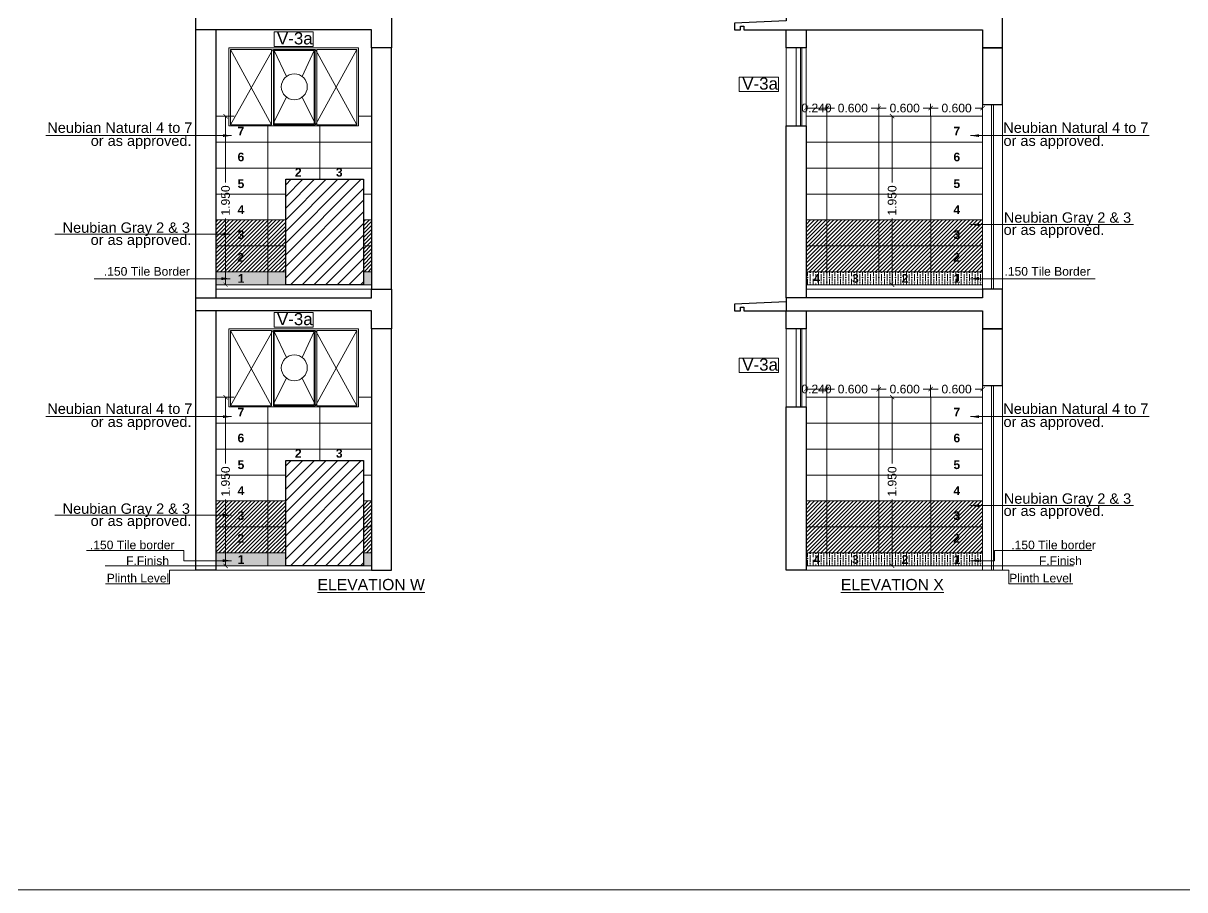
# Model space of a CAD drawing. Header units: millimetres. Extents: x 2733 to 5909, y 1038 to 2089.
# Drawn here: x 2991.34 to 3004.77, y 1038.12 to 1048.14 of the extents above; entities that cross this region are included whole.
import ezdxf

# ---------------------------------------------------------------- set-up
doc = ezdxf.new("R2010")
doc.units = ezdxf.units.MM
doc.header["$PDMODE"] = 35
doc.layers.get('0').update_dxf_attribs({"lineweight": 20})
doc.layers.get('Defpoints').update_dxf_attribs({"lineweight": 15})
for name, color, linetype, lineweight in [('DIM', 6, 'Continuous', 18), ('dim.1', 6, 'Continuous', 18), ('Door', 54, 'Continuous', 18), ('FLOOR FINISH', 10, 'Continuous', 15), ('Hatch', 43, 'Continuous', 13), ('rcc', 5, 'Continuous', 30), ('RD', 7, 'Continuous', 18), ('TEXT', 7, 'Continuous', 15), ('Text-1', 240, 'Continuous', 15), ('TILE HATCH-2', 123, 'Continuous', 9), ('Tiles', 91, 'Continuous', 9), ('Tiles-Text', 230, 'Continuous', 18), ('Ventilator', 200, 'Continuous', 18), ('Wall', 7, 'Continuous', 30)]:
    doc.layers.add(name, color=color, linetype=linetype, lineweight=lineweight)
doc.styles.add('dim-stylus bt', font='arial.ttf')
doc.styles.add('L120', font='arial.ttf', dxfattribs={"height": 0.6})
doc.styles.get("Standard").update_dxf_attribs({"font": 'arial.ttf', "height": 0.2})
doc.styles.add('Tabrej', font='arial.ttf')
doc.dimstyles.new('DIMEN', dxfattribs={"dimtxt": 0.3, "dimasz": 0.25, "dimexe": 0.18, "dimexo": 0.0625, "dimgap": 0.09, "dimtad": 0, "dimdec": 3, "dimzin": 0, "dimdsep": 46, "dimtxsty": 'Tabrej', "dimcen": 0, "dimclrd": 256, "dimclre": 256, "dimclrt": 7, "dimadec": 0, "dimazin": 0, "dimtfac": 1, "dimtdec": 3, "dimtofl": 0, "dimtmove": 0, "dimatfit": 1, "dimfxl": 0, "dimtolj": 1, "dimtzin": 0, "dimlwd": -1, "dimlwe": -1, "dimarcsym": 0})
doc.dimstyles.new('Tabrej', dxfattribs={"dimtxt": 4, "dimasz": 0.45, "dimexe": 0.18, "dimexo": 0.0625, "dimgap": 0.09, "dimtad": 0, "dimdec": 3, "dimzin": 0, "dimdsep": 46, "dimtxsty": 'Tabrej', "dimcen": 0, "dimclrd": 256, "dimclre": 256, "dimclrt": 7, "dimaunit": 1, "dimadec": 3, "dimazin": 0, "dimtfac": 1, "dimtdec": 3, "dimtofl": 0, "dimtmove": 0, "dimatfit": 3, "dimfxl": 0, "dimtolj": 1, "dimtzin": 0, "dimlwd": -1, "dimlwe": -1, "dimarcsym": 0})

# ---------------------------------------------------------------- blocks, each defined once
blk = doc.blocks.new('_ArchTick')
at = {"color": 0, "const_width": 0.15}
blk.add_lwpolyline([(-0.5, -0.5), (0.5, 0.5)], dxfattribs=at)
blk = doc.blocks.new('*D664')
at = {"layer": 'Defpoints', "color": 0, "lineweight": 15, "transparency": 16777216}
for p in [(2993.777, 1047.063), (2993.678, 1045.113), (2993.763, 1045.113)]:
    blk.add_point(p, dxfattribs=at)
at = {"layer": 'DIM', "transparency": 16777216}
for p, q in [((2993.776, 1047.063), (2993.628, 1047.063)), ((2993.678, 1047.063), (2993.678, 1046.296)), ((2993.678, 1045.113), (2993.678, 1045.879)), ((2993.762, 1045.113), (2993.628, 1045.113))]:
    blk.add_line(p, q, dxfattribs=at)
at = {"layer": 'DIM', "transparency": 16777216, "xscale": 0.05, "yscale": 0.05, "zscale": 0.05}
for p, rotation in [((2993.678, 1047.063), 90), ((2993.678, 1045.113), 270)]:
    blk.add_blockref('_ArchTick', p, dxfattribs=dict(at, rotation=rotation))
at = {"layer": 'DIM', "color": 7, "transparency": 16777216, "insert": (2993.678, 1046.088), "char_height": 0.1, "attachment_point": 5, "rotation": 90, "style": 'Tabrej'}
blk.add_mtext('\\A1;1.950', dxfattribs=at)
blk = doc.blocks.new('*D665')
at = {"layer": 'Defpoints', "color": 0, "lineweight": 15, "transparency": 16777216}
for p in [(2993.777, 1043.813), (2993.678, 1041.863), (2993.763, 1041.863)]:
    blk.add_point(p, dxfattribs=at)
at = {"layer": 'DIM', "transparency": 16777216}
for p, q in [((2993.776, 1043.813), (2993.628, 1043.813)), ((2993.678, 1043.813), (2993.678, 1043.046)), ((2993.678, 1041.863), (2993.678, 1042.629)), ((2993.762, 1041.863), (2993.628, 1041.863))]:
    blk.add_line(p, q, dxfattribs=at)
at = {"layer": 'DIM', "transparency": 16777216, "xscale": 0.05, "yscale": 0.05, "zscale": 0.05}
for p, rotation in [((2993.678, 1043.813), 90), ((2993.678, 1041.863), 270)]:
    blk.add_blockref('_ArchTick', p, dxfattribs=dict(at, rotation=rotation))
at = {"layer": 'DIM', "color": 7, "transparency": 16777216, "insert": (2993.678, 1042.838), "char_height": 0.1, "attachment_point": 5, "rotation": 90, "style": 'Tabrej'}
blk.add_mtext('\\A1;1.950', dxfattribs=at)
blk = doc.blocks.new('tg')
at = {"layer": 'RD', "linetype": 'Continuous', "ltscale": 0.2}
blk.add_lwpolyline([(2440.174, -1429.328), (2439.722, -1429.328), (2439.722, -1429.159), (2440.174, -1429.159)], close=True, dxfattribs=at)
at = {"layer": 'RD', "linetype": 'Continuous', "ltscale": 0.2, "insert": (2439.756, -1429.165), "char_height": 0.14, "attachment_point": 1}
blk.add_mtext_dynamic_manual_height_columns('V-3a', width=0.06654, gutter_width=1.766, heights=[0], dxfattribs=at)
blk = doc.blocks.new('*D677')
at = {"layer": 'Defpoints', "color": 0, "lineweight": 15, "transparency": 16777216}
for p in [(3001.287, 1047.063), (3001.301, 1045.113), (3001.386, 1045.113)]:
    blk.add_point(p, dxfattribs=at)
at = {"layer": 'DIM', "transparency": 16777216}
for p, q in [((3001.289, 1047.063), (3001.436, 1047.063)), ((3001.386, 1047.063), (3001.386, 1046.296)), ((3001.386, 1045.113), (3001.386, 1045.879)), ((3001.303, 1045.113), (3001.436, 1045.113))]:
    blk.add_line(p, q, dxfattribs=at)
at = {"layer": 'DIM', "transparency": 16777216, "xscale": 0.05, "yscale": 0.05, "zscale": 0.05}
for p, rotation in [((3001.386, 1047.063), 90), ((3001.386, 1045.113), 270)]:
    blk.add_blockref('_ArchTick', p, dxfattribs=dict(at, rotation=rotation))
at = {"layer": 'DIM', "color": 7, "transparency": 16777216, "insert": (3001.386, 1046.088), "char_height": 0.1, "attachment_point": 5, "rotation": 90, "style": 'Tabrej'}
blk.add_mtext('\\A1;1.950', dxfattribs=at)
blk = doc.blocks.new('*D678')
at = {"layer": 'Defpoints', "color": 0, "lineweight": 15, "transparency": 16777216}
for p in [(3001.287, 1043.813), (3001.301, 1041.863), (3001.386, 1041.863)]:
    blk.add_point(p, dxfattribs=at)
at = {"layer": 'DIM', "transparency": 16777216}
for p, q in [((3001.289, 1043.813), (3001.436, 1043.813)), ((3001.386, 1043.813), (3001.386, 1043.046)), ((3001.386, 1041.863), (3001.386, 1042.629)), ((3001.303, 1041.863), (3001.436, 1041.863))]:
    blk.add_line(p, q, dxfattribs=at)
at = {"layer": 'DIM', "transparency": 16777216, "xscale": 0.05, "yscale": 0.05, "zscale": 0.05}
for p, rotation in [((3001.386, 1043.813), 90), ((3001.386, 1041.863), 270)]:
    blk.add_blockref('_ArchTick', p, dxfattribs=dict(at, rotation=rotation))
at = {"layer": 'DIM', "color": 7, "transparency": 16777216, "insert": (3001.386, 1042.838), "char_height": 0.1, "attachment_point": 5, "rotation": 90, "style": 'Tabrej'}
blk.add_mtext('\\A1;1.950', dxfattribs=at)
blk = doc.blocks.new('*D679')
at = {"layer": 'Defpoints', "color": 0, "lineweight": 15, "transparency": 16777216}
for p in [(3001.831, 1043.906), (3001.831, 1043.813), (3002.431, 1043.813)]:
    blk.add_point(p, dxfattribs=at)
at = {"layer": 'DIM', "transparency": 16777216}
for p, q in [((3001.831, 1043.814), (3001.831, 1043.956)), ((3001.831, 1043.906), (3001.918, 1043.906)), ((3002.431, 1043.906), (3002.345, 1043.906)), ((3002.431, 1043.814), (3002.431, 1043.956))]:
    blk.add_line(p, q, dxfattribs=at)
at = {"layer": 'DIM', "transparency": 16777216, "xscale": 0.05, "yscale": 0.05, "zscale": 0.05, "rotation": 180}
blk.add_blockref('_ArchTick', (3001.831, 1043.906), dxfattribs=at)
at = {"layer": 'DIM', "transparency": 16777216, "xscale": 0.05, "yscale": 0.05, "zscale": 0.05}
blk.add_blockref('_ArchTick', (3002.431, 1043.906), dxfattribs=at)
at = {"layer": 'DIM', "color": 7, "transparency": 16777216, "insert": (3002.131, 1043.906), "char_height": 0.1, "attachment_point": 5, "style": 'Tabrej'}
blk.add_mtext('\\A1;0.600', dxfattribs=at)
blk = doc.blocks.new('*D680')
at = {"layer": 'Defpoints', "color": 0, "lineweight": 15, "transparency": 16777216}
for p in [(3001.231, 1043.906), (3001.231, 1043.813), (3001.831, 1043.813)]:
    blk.add_point(p, dxfattribs=at)
at = {"layer": 'DIM', "transparency": 16777216}
for p, q in [((3001.231, 1043.814), (3001.231, 1043.956)), ((3001.231, 1043.906), (3001.318, 1043.906)), ((3001.831, 1043.906), (3001.745, 1043.906)), ((3001.831, 1043.814), (3001.831, 1043.956))]:
    blk.add_line(p, q, dxfattribs=at)
at = {"layer": 'DIM', "transparency": 16777216, "xscale": 0.05, "yscale": 0.05, "zscale": 0.05, "rotation": 180}
blk.add_blockref('_ArchTick', (3001.231, 1043.906), dxfattribs=at)
at = {"layer": 'DIM', "transparency": 16777216, "xscale": 0.05, "yscale": 0.05, "zscale": 0.05}
blk.add_blockref('_ArchTick', (3001.831, 1043.906), dxfattribs=at)
at = {"layer": 'DIM', "color": 7, "transparency": 16777216, "insert": (3001.531, 1043.906), "char_height": 0.1, "attachment_point": 5, "style": 'Tabrej'}
blk.add_mtext('\\A1;0.600', dxfattribs=at)
blk = doc.blocks.new('*D681')
at = {"layer": 'Defpoints', "color": 0, "lineweight": 15, "transparency": 16777216}
for p in [(3000.631, 1043.906), (3000.631, 1043.813), (3001.231, 1043.813)]:
    blk.add_point(p, dxfattribs=at)
at = {"layer": 'DIM', "transparency": 16777216}
for p, q in [((3000.631, 1043.814), (3000.631, 1043.956)), ((3000.631, 1043.906), (3000.718, 1043.906)), ((3001.231, 1043.906), (3001.145, 1043.906)), ((3001.231, 1043.814), (3001.231, 1043.956))]:
    blk.add_line(p, q, dxfattribs=at)
at = {"layer": 'DIM', "transparency": 16777216, "xscale": 0.05, "yscale": 0.05, "zscale": 0.05, "rotation": 180}
blk.add_blockref('_ArchTick', (3000.631, 1043.906), dxfattribs=at)
at = {"layer": 'DIM', "transparency": 16777216, "xscale": 0.05, "yscale": 0.05, "zscale": 0.05}
blk.add_blockref('_ArchTick', (3001.231, 1043.906), dxfattribs=at)
at = {"layer": 'DIM', "color": 7, "transparency": 16777216, "insert": (3000.931, 1043.906), "char_height": 0.1, "attachment_point": 5, "style": 'Tabrej'}
blk.add_mtext('\\A1;0.600', dxfattribs=at)
blk = doc.blocks.new('*D682')
at = {"layer": 'Defpoints', "color": 0, "lineweight": 15, "transparency": 16777216}
for p in [(3000.391, 1043.907), (3000.391, 1043.813), (3000.631, 1043.814)]:
    blk.add_point(p, dxfattribs=at)
at = {"layer": 'DIM', "transparency": 16777216}
for p, q in [((3000.391, 1043.814), (3000.391, 1043.957)), ((3000.631, 1043.907), (3000.391, 1043.907)), ((3000.631, 1043.816), (3000.631, 1043.957))]:
    blk.add_line(p, q, dxfattribs=at)
at = {"layer": 'DIM', "transparency": 16777216, "xscale": 0.05, "yscale": 0.05, "zscale": 0.05, "rotation": 180}
blk.add_blockref('_ArchTick', (3000.391, 1043.907), dxfattribs=at)
at = {"layer": 'DIM', "transparency": 16777216, "xscale": 0.05, "yscale": 0.05, "zscale": 0.05}
blk.add_blockref('_ArchTick', (3000.631, 1043.907), dxfattribs=at)
at = {"layer": 'DIM', "color": 7, "transparency": 16777216, "insert": (3000.511, 1043.907), "char_height": 0.1, "attachment_point": 5, "style": 'Tabrej'}
blk.add_mtext('\\A1;0.240', dxfattribs=at)
blk = doc.blocks.new('*D686')
at = {"layer": 'Defpoints', "color": 0, "lineweight": 15, "transparency": 16777216}
for p in [(3001.831, 1047.156), (3001.831, 1047.063), (3002.431, 1047.063)]:
    blk.add_point(p, dxfattribs=at)
at = {"layer": 'DIM', "transparency": 16777216}
for p, q in [((3001.831, 1047.064), (3001.831, 1047.206)), ((3001.831, 1047.156), (3001.918, 1047.156)), ((3002.431, 1047.156), (3002.345, 1047.156)), ((3002.431, 1047.064), (3002.431, 1047.206))]:
    blk.add_line(p, q, dxfattribs=at)
at = {"layer": 'DIM', "transparency": 16777216, "xscale": 0.05, "yscale": 0.05, "zscale": 0.05, "rotation": 180}
blk.add_blockref('_ArchTick', (3001.831, 1047.156), dxfattribs=at)
at = {"layer": 'DIM', "transparency": 16777216, "xscale": 0.05, "yscale": 0.05, "zscale": 0.05}
blk.add_blockref('_ArchTick', (3002.431, 1047.156), dxfattribs=at)
at = {"layer": 'DIM', "color": 7, "transparency": 16777216, "insert": (3002.131, 1047.156), "char_height": 0.1, "attachment_point": 5, "style": 'Tabrej'}
blk.add_mtext('\\A1;0.600', dxfattribs=at)
blk = doc.blocks.new('*D683')
at = {"layer": 'Defpoints', "color": 0, "lineweight": 15, "transparency": 16777216}
for p in [(3001.231, 1047.156), (3001.231, 1047.063), (3001.831, 1047.063)]:
    blk.add_point(p, dxfattribs=at)
at = {"layer": 'DIM', "transparency": 16777216}
for p, q in [((3001.231, 1047.064), (3001.231, 1047.206)), ((3001.231, 1047.156), (3001.318, 1047.156)), ((3001.831, 1047.156), (3001.745, 1047.156)), ((3001.831, 1047.064), (3001.831, 1047.206))]:
    blk.add_line(p, q, dxfattribs=at)
at = {"layer": 'DIM', "transparency": 16777216, "xscale": 0.05, "yscale": 0.05, "zscale": 0.05, "rotation": 180}
blk.add_blockref('_ArchTick', (3001.231, 1047.156), dxfattribs=at)
at = {"layer": 'DIM', "transparency": 16777216, "xscale": 0.05, "yscale": 0.05, "zscale": 0.05}
blk.add_blockref('_ArchTick', (3001.831, 1047.156), dxfattribs=at)
at = {"layer": 'DIM', "color": 7, "transparency": 16777216, "insert": (3001.531, 1047.156), "char_height": 0.1, "attachment_point": 5, "style": 'Tabrej'}
blk.add_mtext('\\A1;0.600', dxfattribs=at)
blk = doc.blocks.new('*D684')
at = {"layer": 'Defpoints', "color": 0, "lineweight": 15, "transparency": 16777216}
for p in [(3000.631, 1047.156), (3000.631, 1047.063), (3001.231, 1047.063)]:
    blk.add_point(p, dxfattribs=at)
at = {"layer": 'DIM', "transparency": 16777216}
for p, q in [((3000.631, 1047.064), (3000.631, 1047.206)), ((3000.631, 1047.156), (3000.718, 1047.156)), ((3001.231, 1047.156), (3001.145, 1047.156)), ((3001.231, 1047.064), (3001.231, 1047.206))]:
    blk.add_line(p, q, dxfattribs=at)
at = {"layer": 'DIM', "transparency": 16777216, "xscale": 0.05, "yscale": 0.05, "zscale": 0.05, "rotation": 180}
blk.add_blockref('_ArchTick', (3000.631, 1047.156), dxfattribs=at)
at = {"layer": 'DIM', "transparency": 16777216, "xscale": 0.05, "yscale": 0.05, "zscale": 0.05}
blk.add_blockref('_ArchTick', (3001.231, 1047.156), dxfattribs=at)
at = {"layer": 'DIM', "color": 7, "transparency": 16777216, "insert": (3000.931, 1047.156), "char_height": 0.1, "attachment_point": 5, "style": 'Tabrej'}
blk.add_mtext('\\A1;0.600', dxfattribs=at)
blk = doc.blocks.new('*D685')
at = {"layer": 'Defpoints', "color": 0, "lineweight": 15, "transparency": 16777216}
for p in [(3000.391, 1047.157), (3000.391, 1047.063), (3000.631, 1047.064)]:
    blk.add_point(p, dxfattribs=at)
at = {"layer": 'DIM', "transparency": 16777216}
for p, q in [((3000.391, 1047.064), (3000.391, 1047.207)), ((3000.631, 1047.157), (3000.391, 1047.157)), ((3000.631, 1047.066), (3000.631, 1047.207))]:
    blk.add_line(p, q, dxfattribs=at)
at = {"layer": 'DIM', "transparency": 16777216, "xscale": 0.05, "yscale": 0.05, "zscale": 0.05, "rotation": 180}
blk.add_blockref('_ArchTick', (3000.391, 1047.157), dxfattribs=at)
at = {"layer": 'DIM', "transparency": 16777216, "xscale": 0.05, "yscale": 0.05, "zscale": 0.05}
blk.add_blockref('_ArchTick', (3000.631, 1047.157), dxfattribs=at)
at = {"layer": 'DIM', "color": 7, "transparency": 16777216, "insert": (3000.511, 1047.157), "char_height": 0.1, "attachment_point": 5, "style": 'Tabrej'}
blk.add_mtext('\\A1;0.240', dxfattribs=at)
blk = doc.blocks.new('hbfn')
at = {"lineweight": 15}
blk.add_line((2903.972, 1064.857), (2905.472, 1064.857), dxfattribs=at)
at = {"layer": 'Ventilator', "linetype": 'Continuous'}
for p, q in [((2905.472, 1065.757), (2903.972, 1065.757)), ((2903.972, 1065.757), (2903.972, 1064.857)), ((2905.472, 1064.857), (2905.472, 1065.757)), ((2904.466, 1065.737), (2903.992, 1065.737)), ((2903.992, 1065.737), (2903.992, 1064.867)), ((2904.466, 1065.737), (2904.466, 1064.867)), ((2904.969, 1065.737), (2904.486, 1065.737)), ((2904.486, 1065.737), (2904.486, 1064.867)), ((2904.959, 1065.727), (2904.496, 1065.727)), ((2904.496, 1065.727), (2904.496, 1064.877)), ((2904.959, 1064.877), (2904.959, 1065.727)), ((2904.969, 1064.867), (2904.969, 1065.737)), ((2905.452, 1065.737), (2904.989, 1065.737)), ((2904.989, 1064.867), (2904.989, 1065.737)), ((2905.452, 1064.867), (2905.452, 1065.737)), ((2905.472, 1064.857), (2903.972, 1064.857)), ((2904.466, 1064.867), (2903.992, 1064.867)), ((2904.969, 1064.867), (2904.486, 1064.867)), ((2904.959, 1064.877), (2904.496, 1064.877)), ((2905.452, 1064.867), (2904.989, 1064.867))]:
    blk.add_line(p, q, dxfattribs=at)
at = {"layer": 'Ventilator', "ltscale": 0.1}
for p, q in [((2904.48, 1065.737), (2903.992, 1064.867)), ((2903.992, 1065.737), (2904.466, 1064.867)), ((2904.637, 1065.426), (2904.496, 1065.727)), ((2904.818, 1065.426), (2904.959, 1065.727)), ((2904.975, 1064.867), (2905.452, 1065.737)), ((2904.975, 1065.737), (2905.452, 1064.867)), ((2904.637, 1065.187), (2904.496, 1064.907)), ((2904.818, 1065.187), (2904.959, 1064.907))]:
    blk.add_line(p, q, dxfattribs=at)
blk.add_circle((2904.728, 1065.307), 0.15, dxfattribs=at)

msp = doc.modelspace()

# ---------------------------------------------------------------- hatches: boundary and pattern name
at = {"layer": 'Hatch', "lineweight": 15}
h = msp.add_hatch(dxfattribs=at)
h.set_pattern_fill('ANSI36', color=256, scale=0.01, angle=45, style=0)
h.paths.add_polyline_path([(2994.1672, 1042.0125), (2993.5663, 1042.0125), (2993.5663, 1041.8625), (2994.1672, 1041.8625)])
h.paths.add_polyline_path([(2994.373, 1042.0125), (2994.1672, 1042.0125), (2994.1672, 1041.8625), (2994.373, 1041.8625)])
h.paths.add_polyline_path([(2995.3672, 1042.0125), (2995.273, 1042.0125), (2995.273, 1041.8625), (2995.3672, 1041.8625)])
h.paths.add_polyline_path([(2994.1672, 1045.2625), (2993.5663, 1045.2625), (2993.5663, 1045.1125), (2994.1672, 1045.1125)])
h.paths.add_polyline_path([(2994.373, 1045.2625), (2994.1672, 1045.2625), (2994.1672, 1045.1125), (2994.373, 1045.1125)])
h.paths.add_polyline_path([(2995.3672, 1045.2625), (2995.273, 1045.2625), (2995.273, 1045.1125), (2995.3672, 1045.1125)])
h.paths.add_polyline_path([(2994.1672, 1048.5125), (2993.5663, 1048.5125), (2993.5663, 1048.3625), (2994.1672, 1048.3625)])
h.paths.add_polyline_path([(2994.373, 1048.5125), (2994.1672, 1048.5125), (2994.1672, 1048.3625), (2994.373, 1048.3625)])
h.paths.add_polyline_path([(2995.3672, 1048.5125), (2995.273, 1048.5125), (2995.273, 1048.3625), (2995.3672, 1048.3625)])
h.paths.add_polyline_path([(2994.1672, 1051.7625), (2993.5663, 1051.7625), (2993.5663, 1051.6125), (2994.1672, 1051.6125)])
h.paths.add_polyline_path([(2994.373, 1051.7625), (2994.1672, 1051.7625), (2994.1672, 1051.6125), (2994.373, 1051.6125)])
h.paths.add_polyline_path([(2995.3672, 1051.7625), (2995.273, 1051.7625), (2995.273, 1051.6125), (2995.3672, 1051.6125)])
h.paths.add_polyline_path([(2993.7991, 1051.5808), (2993.9268, 1051.5808), (2993.9268, 1051.7869), (2993.7991, 1051.7869)], flags=9)
h = msp.add_hatch(dxfattribs=at)
h.set_pattern_fill('ANSI31', color=256, scale=0.03)
h.set_pattern_definition([(45, (25.17261, -6.5), (-0.067351921, 0.067351921), [])])
h.paths.add_polyline_path([(2995.273, 1046.3325), (2994.373, 1046.3325), (2994.373, 1045.1125), (2995.273, 1045.1125)])
h = msp.add_hatch(dxfattribs=at)
h.set_pattern_fill('ANSI36', color=256, scale=0.01, angle=45, style=0)
h.set_pattern_definition([(90, (3.810314, 3.25), (-0.03175, 0.0555625), [0.079375, -0.015875, 0, -0.015875])])
h.paths.add_polyline_path([(3001.2312, 1045.2625), (3000.6312, 1045.2625), (3000.6312, 1045.1125), (3001.2312, 1045.1125)])
h.paths.add_polyline_path([(3000.6312, 1045.2625), (3000.3912, 1045.2625), (3000.3912, 1045.1125), (3000.6312, 1045.1125)])
h.paths.add_polyline_path([(3001.8312, 1045.2625), (3001.2312, 1045.2625), (3001.2312, 1045.1125), (3001.8312, 1045.1125)])
h.paths.add_polyline_path([(3002.4312, 1045.2625), (3001.8312, 1045.2625), (3001.8312, 1045.1125), (3002.4312, 1045.1125)])
h.paths.add_polyline_path([(3000.8976, 1045.0817), (3001.0253, 1045.0817), (3001.0253, 1045.2877), (3000.8976, 1045.2877)], flags=9)
h.paths.add_polyline_path([(3000.4512, 1045.0808), (3000.5789, 1045.0808), (3000.5789, 1045.2869), (3000.4512, 1045.2869)], flags=9)
h.paths.add_polyline_path([(3001.4719, 1045.0808), (3001.5996, 1045.0808), (3001.5996, 1045.2869), (3001.4719, 1045.2869)], flags=9)
h.paths.add_polyline_path([(3002.077, 1045.0808), (3002.2047, 1045.0808), (3002.2047, 1045.2869), (3002.077, 1045.2869)], flags=9)
h = msp.add_hatch(dxfattribs=at)
h.set_pattern_fill('ANSI31', color=256, scale=0.03)
h.set_pattern_definition([(45, (25.17261, -9.75), (-0.067351921, 0.067351921), [])])
h.paths.add_polyline_path([(2995.273, 1043.0825), (2994.373, 1043.0825), (2994.373, 1041.8625), (2995.273, 1041.8625)])
h = msp.add_hatch(dxfattribs=at)
h.set_pattern_fill('ANSI36', color=256, scale=0.01, angle=45, style=0)
h.set_pattern_definition([(90, (3.810314, 0), (-0.03175, 0.0555625), [0.079375, -0.015875, 0, -0.015875])])
h.paths.add_polyline_path([(3001.2312, 1041.8625), (3001.2312, 1042.0125), (3000.6312, 1042.0125), (3000.6312, 1041.8625)])
h.paths.add_polyline_path([(3000.6312, 1042.0125), (3000.3912, 1042.0125), (3000.3912, 1041.8625), (3000.6312, 1041.8625)])
h.paths.add_polyline_path([(3001.2312, 1042.0125), (3001.2312, 1041.8625), (3001.8312, 1041.8625), (3001.8312, 1042.0125)])
h.paths.add_polyline_path([(3001.8312, 1042.0125), (3001.8312, 1041.8625), (3002.4312, 1041.8625), (3002.4312, 1042.0125)])
h.paths.add_polyline_path([(3000.8976, 1041.8317), (3001.0253, 1041.8317), (3001.0253, 1042.0377), (3000.8976, 1042.0377)], flags=9)
h.paths.add_polyline_path([(3000.4512, 1041.8308), (3000.5789, 1041.8308), (3000.5789, 1042.0369), (3000.4512, 1042.0369)], flags=9)
h.paths.add_polyline_path([(3001.4719, 1041.8308), (3001.5996, 1041.8308), (3001.5996, 1042.0369), (3001.4719, 1042.0369)], flags=9)
h.paths.add_polyline_path([(3002.077, 1041.8308), (3002.2047, 1041.8308), (3002.2047, 1042.0369), (3002.077, 1042.0369)], flags=9)
at = {"layer": 'TILE HATCH-2'}
h = msp.add_hatch(dxfattribs=at)
h.set_pattern_fill('ANSI31', color=256, scale=0.01, style=0)
h.paths.add_polyline_path([(2994.1672, 1052.0625), (2993.5663, 1052.0625), (2993.5663, 1051.7625), (2994.1672, 1051.7625)])
h.paths.add_polyline_path([(2994.1672, 1052.3625), (2993.5663, 1052.3625), (2993.5663, 1052.0625), (2994.1672, 1052.0625)])
h.paths.add_polyline_path([(2994.373, 1052.3625), (2994.1672, 1052.3625), (2994.1672, 1052.0625), (2994.373, 1052.0625)])
h.paths.add_polyline_path([(2994.373, 1052.0625), (2994.1672, 1052.0625), (2994.1672, 1051.7625), (2994.373, 1051.7625)])
h.paths.add_polyline_path([(2995.3672, 1052.0625), (2995.273, 1052.0625), (2995.273, 1051.7625), (2995.3672, 1051.7625)])
h.paths.add_polyline_path([(2995.3672, 1052.3625), (2995.273, 1052.3625), (2995.273, 1052.0625), (2995.3672, 1052.0625)])
h.paths.add_polyline_path([(2995.3672, 1048.8125), (2995.273, 1048.8125), (2995.273, 1048.5125), (2995.3672, 1048.5125)])
h.paths.add_polyline_path([(2995.3672, 1049.1125), (2995.273, 1049.1125), (2995.273, 1048.8125), (2995.3672, 1048.8125)])
h.paths.add_polyline_path([(2994.373, 1049.1125), (2994.1672, 1049.1125), (2994.1672, 1048.8125), (2994.373, 1048.8125)])
h.paths.add_polyline_path([(2994.373, 1048.8125), (2994.1672, 1048.8125), (2994.1672, 1048.5125), (2994.373, 1048.5125)])
h.paths.add_polyline_path([(2994.1672, 1048.8125), (2993.5663, 1048.8125), (2993.5663, 1048.5125), (2994.1672, 1048.5125)])
h.paths.add_polyline_path([(2994.1672, 1049.1125), (2993.5663, 1049.1125), (2993.5663, 1048.8125), (2994.1672, 1048.8125)])
h.paths.add_polyline_path([(2994.1672, 1045.5625), (2993.5663, 1045.5625), (2993.5663, 1045.2625), (2994.1672, 1045.2625)])
h.paths.add_polyline_path([(2994.1672, 1045.8625), (2993.5663, 1045.8625), (2993.5663, 1045.5625), (2994.1672, 1045.5625)])
h.paths.add_polyline_path([(2994.373, 1045.8625), (2994.1672, 1045.8625), (2994.1672, 1045.5625), (2994.373, 1045.5625)])
h.paths.add_polyline_path([(2994.373, 1045.5625), (2994.1672, 1045.5625), (2994.1672, 1045.2625), (2994.373, 1045.2625)])
h.paths.add_polyline_path([(2995.3672, 1045.5625), (2995.273, 1045.5625), (2995.273, 1045.2625), (2995.3672, 1045.2625)])
h.paths.add_polyline_path([(2995.3672, 1045.8625), (2995.273, 1045.8625), (2995.273, 1045.5625), (2995.3672, 1045.5625)])
h.paths.add_polyline_path([(2994.1672, 1042.3125), (2993.5663, 1042.3125), (2993.5663, 1042.0125), (2994.1672, 1042.0125)])
h.paths.add_polyline_path([(2994.1672, 1042.6125), (2993.5663, 1042.6125), (2993.5663, 1042.3125), (2994.1672, 1042.3125)])
h.paths.add_polyline_path([(2994.373, 1042.6125), (2994.1672, 1042.6125), (2994.1672, 1042.3125), (2994.373, 1042.3125)])
h.paths.add_polyline_path([(2994.373, 1042.3125), (2994.1672, 1042.3125), (2994.1672, 1042.0125), (2994.373, 1042.0125)])
h.paths.add_polyline_path([(2995.3672, 1042.3125), (2995.273, 1042.3125), (2995.273, 1042.0125), (2995.3672, 1042.0125)])
h.paths.add_polyline_path([(2995.3672, 1042.6125), (2995.273, 1042.6125), (2995.273, 1042.3125), (2995.3672, 1042.3125)])
h.paths.add_polyline_path([(2993.7911, 1051.8252), (2993.9188, 1051.8252), (2993.9188, 1052.0313), (2993.7911, 1052.0313)], flags=24)
h.paths.add_polyline_path([(2993.7921, 1052.0877), (2993.9198, 1052.0877), (2993.9198, 1052.2938), (2993.7921, 1052.2938)], flags=24)
h.paths.add_polyline_path([(2993.7911, 1048.5752), (2993.9188, 1048.5752), (2993.9188, 1048.7813), (2993.7911, 1048.7813)], flags=24)
h.paths.add_polyline_path([(2993.7921, 1048.8377), (2993.9198, 1048.8377), (2993.9198, 1049.0438), (2993.7921, 1049.0438)], flags=24)
h.paths.add_polyline_path([(2993.7911, 1045.3252), (2993.9188, 1045.3252), (2993.9188, 1045.5313), (2993.7911, 1045.5313)], flags=24)
h.paths.add_polyline_path([(2993.7921, 1045.5877), (2993.9198, 1045.5877), (2993.9198, 1045.7938), (2993.7921, 1045.7938)], flags=24)
h.paths.add_polyline_path([(2993.7911, 1042.0752), (2993.9188, 1042.0752), (2993.9188, 1042.2813), (2993.7911, 1042.2813)], flags=24)
h.paths.add_polyline_path([(2993.7921, 1042.3377), (2993.9198, 1042.3377), (2993.9198, 1042.5438), (2993.7921, 1042.5438)], flags=24)
h = msp.add_hatch(dxfattribs=at)
h.set_pattern_fill('ANSI31', color=256, scale=0.01, style=0)
h.set_pattern_definition([(45, (3.810314, -6.5), (-0.0224506403, 0.0224506403), [])])
h.paths.add_polyline_path([(3002.4312, 1045.8625), (3001.8312, 1045.8625), (3001.8312, 1045.5625), (3002.4312, 1045.5625)])
h.paths.add_polyline_path([(3002.4312, 1045.5625), (3001.8312, 1045.5625), (3001.8312, 1045.2625), (3002.4312, 1045.2625)])
h.paths.add_polyline_path([(3001.8312, 1045.5625), (3001.2312, 1045.5625), (3001.2312, 1045.2625), (3001.8312, 1045.2625)])
h.paths.add_polyline_path([(3001.2312, 1045.8625), (3000.6312, 1045.8625), (3000.6312, 1045.5625), (3001.2312, 1045.5625)])
h.paths.add_polyline_path([(3001.2312, 1045.5625), (3000.6312, 1045.5625), (3000.6312, 1045.2625), (3001.2312, 1045.2625)])
h.paths.add_polyline_path([(3001.8312, 1045.8625), (3001.2312, 1045.8625), (3001.2312, 1045.5625), (3001.8312, 1045.5625)])
h.paths.add_polyline_path([(3000.6312, 1045.8625), (3000.3912, 1045.8625), (3000.3912, 1045.5625), (3000.6312, 1045.5625)])
h.paths.add_polyline_path([(3000.6312, 1045.5625), (3000.3912, 1045.5625), (3000.3912, 1045.2625), (3000.6312, 1045.2625)])
h.paths.add_polyline_path([(3002.07, 1045.5877), (3002.1977, 1045.5877), (3002.1977, 1045.7938), (3002.07, 1045.7938)], flags=24)
h.paths.add_polyline_path([(3002.069, 1045.3252), (3002.1967, 1045.3252), (3002.1967, 1045.5313), (3002.069, 1045.5313)], flags=24)
h = msp.add_hatch(dxfattribs=at)
h.set_pattern_fill('ANSI31', color=256, scale=0.01, style=0)
h.set_pattern_definition([(45, (3.810314, -9.75), (-0.0224506403, 0.0224506403), [])])
h.paths.add_polyline_path([(3002.4312, 1042.6125), (3001.8312, 1042.6125), (3001.8312, 1042.3125), (3002.4312, 1042.3125)])
h.paths.add_polyline_path([(3002.4312, 1042.3125), (3001.8312, 1042.3125), (3001.8312, 1042.0125), (3002.4312, 1042.0125)])
h.paths.add_polyline_path([(3001.8312, 1042.3125), (3001.2312, 1042.3125), (3001.2312, 1042.0125), (3001.8312, 1042.0125)])
h.paths.add_polyline_path([(3001.2312, 1042.6125), (3000.6312, 1042.6125), (3000.6312, 1042.3125), (3001.2312, 1042.3125)])
h.paths.add_polyline_path([(3001.2312, 1042.3125), (3000.6312, 1042.3125), (3000.6312, 1042.0125), (3001.2312, 1042.0125)])
h.paths.add_polyline_path([(3001.8312, 1042.6125), (3001.2312, 1042.6125), (3001.2312, 1042.3125), (3001.8312, 1042.3125)])
h.paths.add_polyline_path([(3000.6312, 1042.6125), (3000.3912, 1042.6125), (3000.3912, 1042.3125), (3000.6312, 1042.3125)])
h.paths.add_polyline_path([(3000.6312, 1042.3125), (3000.3912, 1042.3125), (3000.3912, 1042.0125), (3000.6312, 1042.0125)])
h.paths.add_polyline_path([(3002.07, 1042.3377), (3002.1977, 1042.3377), (3002.1977, 1042.5438), (3002.07, 1042.5438)], flags=24)
h.paths.add_polyline_path([(3002.069, 1042.0752), (3002.1967, 1042.0752), (3002.1967, 1042.2813), (3002.069, 1042.2813)], flags=24)

# ---------------------------------------------------------------- linework, layer by layer
at = {"lineweight": 15}
for p, q in [((3000.2762, 1046.9525), (3000.2762, 1047.8525)), ((3000.2762, 1043.7025), (3000.2762, 1044.6025))]:
    msp.add_line(p, q, dxfattribs=at)
for points in [[(3000.1612, 1046.9525), (3000.3912, 1046.9525), (3000.3912, 1047.8525), (3000.1612, 1047.8525)], [(3000.1612, 1043.7025), (3000.3912, 1043.7025), (3000.3912, 1044.6025), (3000.1612, 1044.6025)]]:
    msp.add_lwpolyline(points, close=True, dxfattribs=at)
at = {"layer": 'DIM', "ltscale": 0.05}
for p, q in [((2993.5648, 1041.8625), (2992.2846, 1041.8625)), ((3002.4312, 1041.8625), (3003.4814, 1041.8625)), ((2993.3348, 1041.8125), (2993.0314, 1041.8125)), ((2993.0314, 1041.8125), (2993.0314, 1041.6528)), ((2993.3348, 1041.8125), (2993.0314, 1041.8125)), ((3002.4312, 1041.8125), (3002.7346, 1041.8125)), ((3002.4312, 1041.8125), (3002.7346, 1041.8125)), ((3002.7346, 1041.8125), (3002.7346, 1041.6528)), ((2993.0314, 1041.6528), (2992.2903, 1041.6528)), ((3002.7346, 1041.6528), (3003.4757, 1041.6528))]:
    msp.add_line(p, q, dxfattribs=at)
at = {"layer": 'dim.1', "ltscale": 0.02}
for p, q in [((2993.1966, 1042.0382), (2992.0709, 1042.0382)), ((3002.5694, 1042.0382), (3003.6951, 1042.0382))]:
    msp.add_line(p, q, dxfattribs=at)
at = {"layer": 'Door', "lineweight": 15}
for p, q in [((3002.5362, 1047.1975), (3002.5362, 1045.0625)), ((3002.5562, 1047.1975), (3002.5562, 1045.0625)), ((2993.7167, 1047.0625), (2993.5663, 1047.0625)), ((2995.3672, 1045.1125), (2995.3672, 1047.0625)), ((3002.5362, 1043.9475), (3002.5362, 1041.8125)), ((3002.5562, 1043.9475), (3002.5562, 1041.8125)), ((2993.7167, 1043.8125), (2993.5663, 1043.8125)), ((2995.3672, 1041.8625), (2995.3672, 1043.8125))]:
    msp.add_line(p, q, dxfattribs=at)
for points in [[(3002.4312, 1047.1975), (3002.6612, 1047.1975), (3002.6612, 1045.0625), (3002.4312, 1045.0625)], [(3002.4312, 1043.9475), (3002.6612, 1043.9475), (3002.6612, 1041.8125), (3002.4312, 1041.8125)]]:
    msp.add_lwpolyline(points, close=True, dxfattribs=at)
at = {"layer": 'FLOOR FINISH', "lineweight": 15}
for p, q in [((2995.3672, 1045.1125), (2993.5663, 1045.1125)), ((3002.4312, 1045.1125), (3000.3912, 1045.1125)), ((2995.3672, 1045.0625), (2993.5663, 1045.0625)), ((3002.4312, 1045.0625), (3000.3912, 1045.0625)), ((2995.3672, 1041.8625), (2993.5663, 1041.8625)), ((3002.4312, 1041.8625), (3000.3912, 1041.8625)), ((2995.3672, 1041.8125), (2993.5663, 1041.8125)), ((3002.4312, 1041.8125), (3000.3912, 1041.8125))]:
    msp.add_line(p, q, dxfattribs=at)
at = {"layer": 'rcc'}
for points in [[(2993.3295, 1048.2125), (2995.3672, 1048.2125), (2995.3672, 1048.3125), (2995.5972, 1048.3125), (2995.5972, 1047.8525), (2995.3672, 1047.8525), (2995.3672, 1048.0625), (2993.3348, 1048.0625)], [(2993.3295, 1044.9625), (2995.3672, 1044.9625), (2995.3672, 1045.0625), (2995.5972, 1045.0625), (2995.5972, 1044.6025), (2995.3672, 1044.6025), (2995.3672, 1044.8125), (2993.3348, 1044.8125)]]:
    msp.add_lwpolyline(points, dxfattribs=at)
for points in [[(3002.4312, 1048.3125), (3002.4312, 1048.2125), (3000.1612, 1048.2125), (3000.1612, 1048.1658), (2999.5612, 1048.1375), (2999.5612, 1048.0625), (2999.6312, 1048.0625), (2999.6312, 1048.1025), (2999.6712, 1048.1025), (2999.6712, 1048.0625), (3002.4312, 1048.0625), (3002.4312, 1047.8525), (3002.6612, 1047.8525), (3002.6612, 1048.3125)], [(3002.4312, 1045.0625), (3002.4312, 1044.9625), (3000.1612, 1044.9625), (3000.1612, 1044.9158), (2999.5612, 1044.8875), (2999.5612, 1044.8125), (2999.6312, 1044.8125), (2999.6312, 1044.8525), (2999.6712, 1044.8525), (2999.6712, 1044.8125), (3002.4312, 1044.8125), (3002.4312, 1044.6025), (3002.6612, 1044.6025), (3002.6612, 1045.0625)]]:
    msp.add_lwpolyline(points, close=True, dxfattribs=at)
at = {"layer": 'RD', "lineweight": 15}
msp.add_lwpolyline([(2964.6324, 1070.8574), (3019.7085, 1070.8574), (3019.7085, 1038.1163), (2964.6324, 1038.1163)], close=True, dxfattribs=at)
at = {"layer": 'Tiles', "lineweight": 15}
for p, q in [((2994.1672, 1045.1125), (2994.1672, 1046.9528)), ((2994.7672, 1046.3325), (2994.7672, 1046.9528)), ((2995.3672, 1047.0625), (2995.2167, 1047.0625)), ((3002.4312, 1047.0625), (3000.3912, 1047.0625)), ((3000.6312, 1045.1125), (3000.6312, 1047.0625)), ((3001.2312, 1045.1125), (3001.2312, 1047.0625)), ((3001.8312, 1045.1125), (3001.8312, 1047.0625)), ((2995.3672, 1046.7625), (2993.5663, 1046.7625)), ((3002.4312, 1046.7625), (3000.3912, 1046.7625)), ((2995.3672, 1046.4625), (2993.5663, 1046.4625)), ((3002.4312, 1046.4625), (3000.3912, 1046.4625)), ((2994.373, 1046.1625), (2993.5663, 1046.1625)), ((2995.3672, 1046.1625), (2995.273, 1046.1625)), ((3002.4312, 1046.1625), (3000.3912, 1046.1625)), ((2994.373, 1045.8625), (2993.5663, 1045.8625)), ((2995.3672, 1045.8625), (2995.273, 1045.8625)), ((3002.4312, 1045.8625), (3000.3912, 1045.8625)), ((2994.373, 1045.5625), (2993.5663, 1045.5625)), ((2995.3672, 1045.5625), (2995.273, 1045.5625)), ((3002.4312, 1045.5625), (3000.3912, 1045.5625)), ((2994.373, 1045.2625), (2993.5663, 1045.2625)), ((2995.3672, 1045.2625), (2995.273, 1045.2625)), ((3002.4312, 1045.2625), (3000.3912, 1045.2625)), ((2995.3672, 1043.8125), (2995.2167, 1043.8125)), ((3002.4312, 1043.8125), (3000.3912, 1043.8125)), ((3000.6312, 1041.8625), (3000.6312, 1043.8125)), ((3001.2312, 1041.8625), (3001.2312, 1043.8125)), ((3001.8312, 1041.8625), (3001.8312, 1043.8125)), ((2994.1672, 1041.8625), (2994.1672, 1043.7028)), ((2994.7672, 1043.0825), (2994.7672, 1043.7028)), ((2995.3672, 1043.5125), (2993.5663, 1043.5125)), ((3002.4312, 1043.5125), (3000.3912, 1043.5125)), ((2995.3672, 1043.2125), (2993.5663, 1043.2125)), ((3002.4312, 1043.2125), (3000.3912, 1043.2125)), ((2994.373, 1042.9125), (2993.5663, 1042.9125)), ((2995.3672, 1042.9125), (2995.273, 1042.9125)), ((3002.4312, 1042.9125), (3000.3912, 1042.9125)), ((2994.373, 1042.6125), (2993.5663, 1042.6125)), ((2995.3672, 1042.6125), (2995.273, 1042.6125)), ((3002.4312, 1042.6125), (3000.3912, 1042.6125)), ((2994.373, 1042.3125), (2993.5663, 1042.3125)), ((2995.3672, 1042.3125), (2995.273, 1042.3125)), ((3002.4312, 1042.3125), (3000.3912, 1042.3125)), ((2994.373, 1042.0125), (2993.5663, 1042.0125)), ((2995.3672, 1042.0125), (2995.273, 1042.0125)), ((3002.4312, 1042.0125), (3000.3912, 1042.0125))]:
    msp.add_line(p, q, dxfattribs=at)
at = {"layer": 'Ventilator', "lineweight": 15}
for points in [[(3000.3262, 1047.8525), (3000.3412, 1047.8525), (3000.3412, 1046.9525), (3000.3262, 1046.9525)], [(3000.3262, 1044.6025), (3000.3412, 1044.6025), (3000.3412, 1043.7025), (3000.3262, 1043.7025)]]:
    msp.add_lwpolyline(points, close=True, dxfattribs=at)
at = {"layer": 'Wall'}
msp.add_line((3000.1612, 1044.9625), (3000.1612, 1044.8125), dxfattribs=at)
for points in [[(2993.5663, 1044.8125), (2993.5663, 1041.8125), (2993.3348, 1041.8125), (2993.3348, 1055.9125), (2993.5663, 1055.9125), (2993.5663, 1054.8125)], [(2993.5663, 1048.0625), (2993.5663, 1044.9625)]]:
    msp.add_lwpolyline(points, dxfattribs=at)
for points in [[(3000.3912, 1047.8525), (3000.1612, 1047.8525), (3000.1612, 1048.0625), (3000.3912, 1048.0625)], [(2995.5972, 1047.8525), (2995.3672, 1047.8525), (2995.3672, 1045.0625), (2995.5972, 1045.0625)], [(3002.6612, 1047.8525), (3002.4312, 1047.8525), (3002.4312, 1047.1975), (3002.6612, 1047.1975)], [(3000.1612, 1046.9525), (3000.3912, 1046.9525), (3000.3912, 1044.9625), (3000.1612, 1044.9625)], [(2994.373, 1046.3325), (2995.273, 1046.3325), (2995.273, 1045.1125), (2994.373, 1045.1125)], [(3000.3912, 1044.6025), (3000.1612, 1044.6025), (3000.1608, 1044.8125), (3000.3908, 1044.8125)], [(2995.5972, 1044.6025), (2995.3672, 1044.6025), (2995.3672, 1041.8125), (2995.5972, 1041.8125)], [(3002.6612, 1044.6025), (3002.4312, 1044.6025), (3002.4312, 1043.9475), (3002.6612, 1043.9475)], [(3000.1612, 1043.7025), (3000.3912, 1043.7025), (3000.3912, 1041.8125), (3000.1612, 1041.8125)], [(2994.373, 1043.0825), (2995.273, 1043.0825), (2995.273, 1041.8625), (2994.373, 1041.8625)]]:
    msp.add_lwpolyline(points, close=True, dxfattribs=at)

# ---------------------------------------------------------------- block references
at = {"layer": 'RD', "linetype": 'Continuous'}
for p in [(554.5162, 2477.1974), (559.8966, 2476.6746), (554.5162, 2473.9511), (559.8966, 2473.4246)]:
    msp.add_blockref('tg', p, dxfattribs=at)
at = {"layer": 'Ventilator', "lineweight": 15}
for p in [(89.7447, -17.9043), (89.7447, -21.1543)]:
    msp.add_blockref('hbfn', p, dxfattribs=at)

# ---------------------------------------------------------------- texts
at = {"layer": 'TEXT', "char_height": 0.1, "width": 1.137347, "style": 'L120'}
for s, insert, attachment_point in [('{\\fArial|b0|i0|c0|p34; .150 Tile Border}', (2992.232, 1045.3178), 1), ('{\\fArial|b0|i0|c0|p34; .150 Tile Border}', (3003.6784, 1045.3178), 3), ('\\pi0.08484;.150 Tile border', (2992.0244, 1042.1541), 1), ('.150 Tile border', (3003.7416, 1042.1541), 3), ('\\pi0.33075;F.Finish', (2992.1969, 1041.9714), 1), ('F.Finish', (3003.5802, 1041.9714), 3), ('{\\fArial|b0|i0|c0|p34;Plinth Level \\H0.99998x; }', (2992.3045, 1041.7705), 1), ('{\\fArial|b0|i0|c0|p34;Plinth Level \\H0.99998x; }', (3003.4615, 1041.7705), 3)]:
    msp.add_mtext(s, dxfattribs=dict(at, insert=insert, attachment_point=attachment_point))
at = {"layer": 'TEXT', "char_height": 0.13, "attachment_point": 3, "style": 'Tabrej'}
for s, insert in [('{\\LELEVATION W}', (2995.9824, 1041.7111)), ('{\\LELEVATION X}', (3001.9831, 1041.7111))]:
    msp.add_mtext_dynamic_manual_height_columns(s, width=2.866415, gutter_width=24, heights=[0], dxfattribs=dict(at, insert=insert))
at = {"layer": 'Text-1', "linetype": 'Continuous', "style": 'dim-stylus bt'}
for s, p in [('        Neubian Natural 4 to 7', (2991.2447, 1046.8699)), ('        Neubian Natural 4 to 7', (3002.2986, 1046.8699)), ('or as approved.', (2992.1193, 1046.7188)), ('or as approved.', (3002.6733, 1046.7188)), ('     Neubian Gray 2 & 3', (3002.4448, 1045.8304)), ('     Neubian Gray 2 & 3', (2991.5612, 1045.714)), ('or as approved.', (3002.6747, 1045.6898)), ('or as approved.', (3002.6747, 1045.6898)), ('or as approved.', (2992.118, 1045.5734)), ('        Neubian Natural 4 to 7', (2991.2447, 1043.6199)), ('        Neubian Natural 4 to 7', (3002.2986, 1043.6199)), ('or as approved.', (2992.1193, 1043.4688)), ('or as approved.', (3002.6733, 1043.4688)), ('     Neubian Gray 2 & 3', (3002.4448, 1042.5804)), ('     Neubian Gray 2 & 3', (2991.5612, 1042.464)), ('or as approved.', (3002.6747, 1042.4398)), ('or as approved.', (3002.6747, 1042.4398)), ('or as approved.', (2992.118, 1042.3234))]:
    msp.add_text(s, height=0.12, dxfattribs=at).set_placement(p)
at = {"layer": 'Tiles-Text', "char_height": 0.1, "width": 0.096954, "attachment_point": 5, "style": 'dim-stylus bt'}
for s, insert in [('{\\fArial|b1|i0|c0|p34;7}', (2993.8556, 1046.8902)), ('{\\fArial|b1|i0|c0|p34;7}', (3002.1335, 1046.8902)), ('{\\fArial|b1|i0|c0|p34;6}', (2993.8556, 1046.5902)), ('{\\fArial|b1|i0|c0|p34;6}', (3002.1335, 1046.5902)), ('{\\fArial|b1|i0|c0|p34;2}', (2994.5185, 1046.413)), ('{\\fArial|b1|i0|c0|p34;3}', (2994.9924, 1046.413)), ('{\\fArial|b1|i0|c0|p34;5}', (2993.8556, 1046.2807)), ('{\\fArial|b1|i0|c0|p34;5}', (3002.1335, 1046.2807)), ('{\\fArial|b1|i0|c0|p34;4}', (2993.8556, 1045.9809)), ('{\\fArial|b1|i0|c0|p34;4}', (3002.1335, 1045.9809)), ('{\\fArial|b1|i0|c0|p34;3}', (2993.8556, 1045.6917)), ('{\\fArial|b1|i0|c0|p34;3}', (3002.1335, 1045.6917)), ('{\\fArial|b1|i0|c0|p34;2}', (2993.8532, 1045.43)), ('{\\fArial|b1|i0|c0|p34;2}', (3002.1311, 1045.43)), ('{\\fArial|b1|i0|c0|p34;1}', (2993.8571, 1045.1856)), ('{\\fArial|b1|i0|c0|p34;4}', (3000.5147, 1045.1856)), ('{\\fArial|b1|i0|c0|p34;3}', (3000.9611, 1045.1856)), ('{\\fArial|b1|i0|c0|p34;2}', (3001.534, 1045.1856)), ('{\\fArial|b1|i0|c0|p34;1}', (3002.135, 1045.1856)), ('{\\fArial|b1|i0|c0|p34;7}', (2993.8556, 1043.6402)), ('{\\fArial|b1|i0|c0|p34;7}', (3002.1335, 1043.6402)), ('{\\fArial|b1|i0|c0|p34;6}', (2993.8556, 1043.3402)), ('{\\fArial|b1|i0|c0|p34;6}', (3002.1335, 1043.3402)), ('{\\fArial|b1|i0|c0|p34;2}', (2994.5185, 1043.163)), ('{\\fArial|b1|i0|c0|p34;3}', (2994.9924, 1043.163)), ('{\\fArial|b1|i0|c0|p34;5}', (2993.8556, 1043.0307)), ('{\\fArial|b1|i0|c0|p34;5}', (3002.1335, 1043.0307)), ('{\\fArial|b1|i0|c0|p34;4}', (2993.8556, 1042.7309)), ('{\\fArial|b1|i0|c0|p34;4}', (3002.1335, 1042.7309)), ('{\\fArial|b1|i0|c0|p34;3}', (2993.8556, 1042.4417)), ('{\\fArial|b1|i0|c0|p34;3}', (3002.1335, 1042.4417)), ('{\\fArial|b1|i0|c0|p34;2}', (2993.8532, 1042.18)), ('{\\fArial|b1|i0|c0|p34;2}', (3002.1311, 1042.18)), ('{\\fArial|b1|i0|c0|p34;1}', (2993.8571, 1041.9356)), ('{\\fArial|b1|i0|c0|p34;4}', (3000.5147, 1041.9356)), ('{\\fArial|b1|i0|c0|p34;3}', (3000.9611, 1041.9356)), ('{\\fArial|b1|i0|c0|p34;2}', (3001.534, 1041.9356)), ('{\\fArial|b1|i0|c0|p34;1}', (3002.135, 1041.9356))]:
    msp.add_mtext(s, dxfattribs=dict(at, insert=insert))

# ---------------------------------------------------------------- dimensions: what is measured, and where the dimension line sits
at = {"layer": 'DIM'}
for base, p1, p2, picture, middle in [((3000.3912, 1047.1574), (3000.6312, 1047.064), (3000.3912, 1047.0625), '*D685', (3000.5112, 1047.1574)), ((3000.3912, 1043.9074), (3000.6312, 1043.814), (3000.3912, 1043.8125), '*D682', (3000.5112, 1043.9074))]:
    dim = msp.add_linear_dim(base=base, p1=p1, p2=p2, dimstyle='DIMEN', override={"dimscale": 0.5, "dimtxt": 0.2, "dimasz": 0.1, "dimexe": 0.1, "dimexo": 0.003, "dimblk1": 'ArchTick', "dimblk2": 'ArchTick', "dimsah": 1}, dxfattribs=at)
    dim.commit()
    dim.dimension.update_dxf_attribs({"geometry": picture, "text_midpoint": middle, "dimtype": 160})
for base, p1, p2, picture, middle in [((3000.6312, 1047.1559), (3001.2312, 1047.0625), (3000.6312, 1047.0625), '*D684', (3000.9312, 1047.1559)), ((3001.2312, 1047.1559), (3001.8312, 1047.0625), (3001.2312, 1047.0625), '*D683', (3001.5312, 1047.1559)), ((3001.8312, 1047.1559), (3002.4312, 1047.0625), (3001.8312, 1047.0625), '*D686', (3002.1312, 1047.1559)), ((3000.6312, 1043.9059), (3001.2312, 1043.8125), (3000.6312, 1043.8125), '*D681', (3000.9312, 1043.9059)), ((3001.2312, 1043.9059), (3001.8312, 1043.8125), (3001.2312, 1043.8125), '*D680', (3001.5312, 1043.9059)), ((3001.8312, 1043.9059), (3002.4312, 1043.8125), (3001.8312, 1043.8125), '*D679', (3002.1312, 1043.9059))]:
    dim = msp.add_linear_dim(base=base, p1=p1, p2=p2, dimstyle='DIMEN', override={"dimscale": 0.5, "dimtxt": 0.2, "dimasz": 0.1, "dimexe": 0.1, "dimexo": 0.003, "dimblk1": 'ArchTick', "dimblk2": 'ArchTick', "dimsah": 1}, dxfattribs=at)
    dim.commit()
    dim.dimension.update_dxf_attribs({"geometry": picture, "text_midpoint": middle})
for base, p1, p2, picture, middle in [((2993.6779, 1045.1125), (2993.7771, 1047.0625), (2993.7632, 1045.1125), '*D664', (2993.6779, 1046.0875)), ((3001.3863, 1045.1125), (3001.2872, 1047.0625), (3001.3011, 1045.1125), '*D677', (3001.3863, 1046.0875)), ((2993.6779, 1041.8625), (2993.7771, 1043.8125), (2993.7632, 1041.8625), '*D665', (2993.6779, 1042.8375)), ((3001.3863, 1041.8625), (3001.2872, 1043.8125), (3001.3011, 1041.8625), '*D678', (3001.3863, 1042.8375))]:
    dim = msp.add_linear_dim(base=base, p1=p1, p2=p2, angle=90, dimstyle='DIMEN', override={"dimscale": 0.5, "dimtxt": 0.2, "dimasz": 0.1, "dimexe": 0.1, "dimexo": 0.003, "dimblk1": 'ArchTick', "dimblk2": 'ArchTick', "dimsah": 1}, dxfattribs=at)
    dim.commit()
    dim.dimension.update_dxf_attribs({"geometry": picture, "text_midpoint": middle})

# ---------------------------------------------------------------- leaders
at = {"layer": 'dim.1', "ltscale": 0.02}
for points in [[(2993.7467, 1046.8377), (2991.5988, 1046.8377)], [(3002.2919, 1046.8377), (3004.3596, 1046.8377)], [(3002.2919, 1045.8087), (3004.1761, 1045.8087)], [(2993.7461, 1045.6979), (2991.7027, 1045.6979)], [(2993.7304, 1045.1833), (2992.1585, 1045.1833)], [(3002.2919, 1045.1833), (3003.7323, 1045.1833)], [(2993.7467, 1043.5877), (2991.5988, 1043.5877)], [(3002.2919, 1043.5877), (3004.3596, 1043.5877)], [(3002.2919, 1042.5587), (3004.1761, 1042.5587)], [(2993.7461, 1042.4479), (2991.7027, 1042.4479)], [(2993.7464, 1041.9222), (2993.1966, 1041.9222), (2993.1966, 1042.0382)], [(3002.2935, 1041.9222), (3002.5694, 1041.9222), (3002.5694, 1042.0382)]]:
    msp.add_leader(points, dimstyle='Tabrej', override={"dimasz": 0.1}, dxfattribs=at)

doc.saveas('drawing.dxf')
